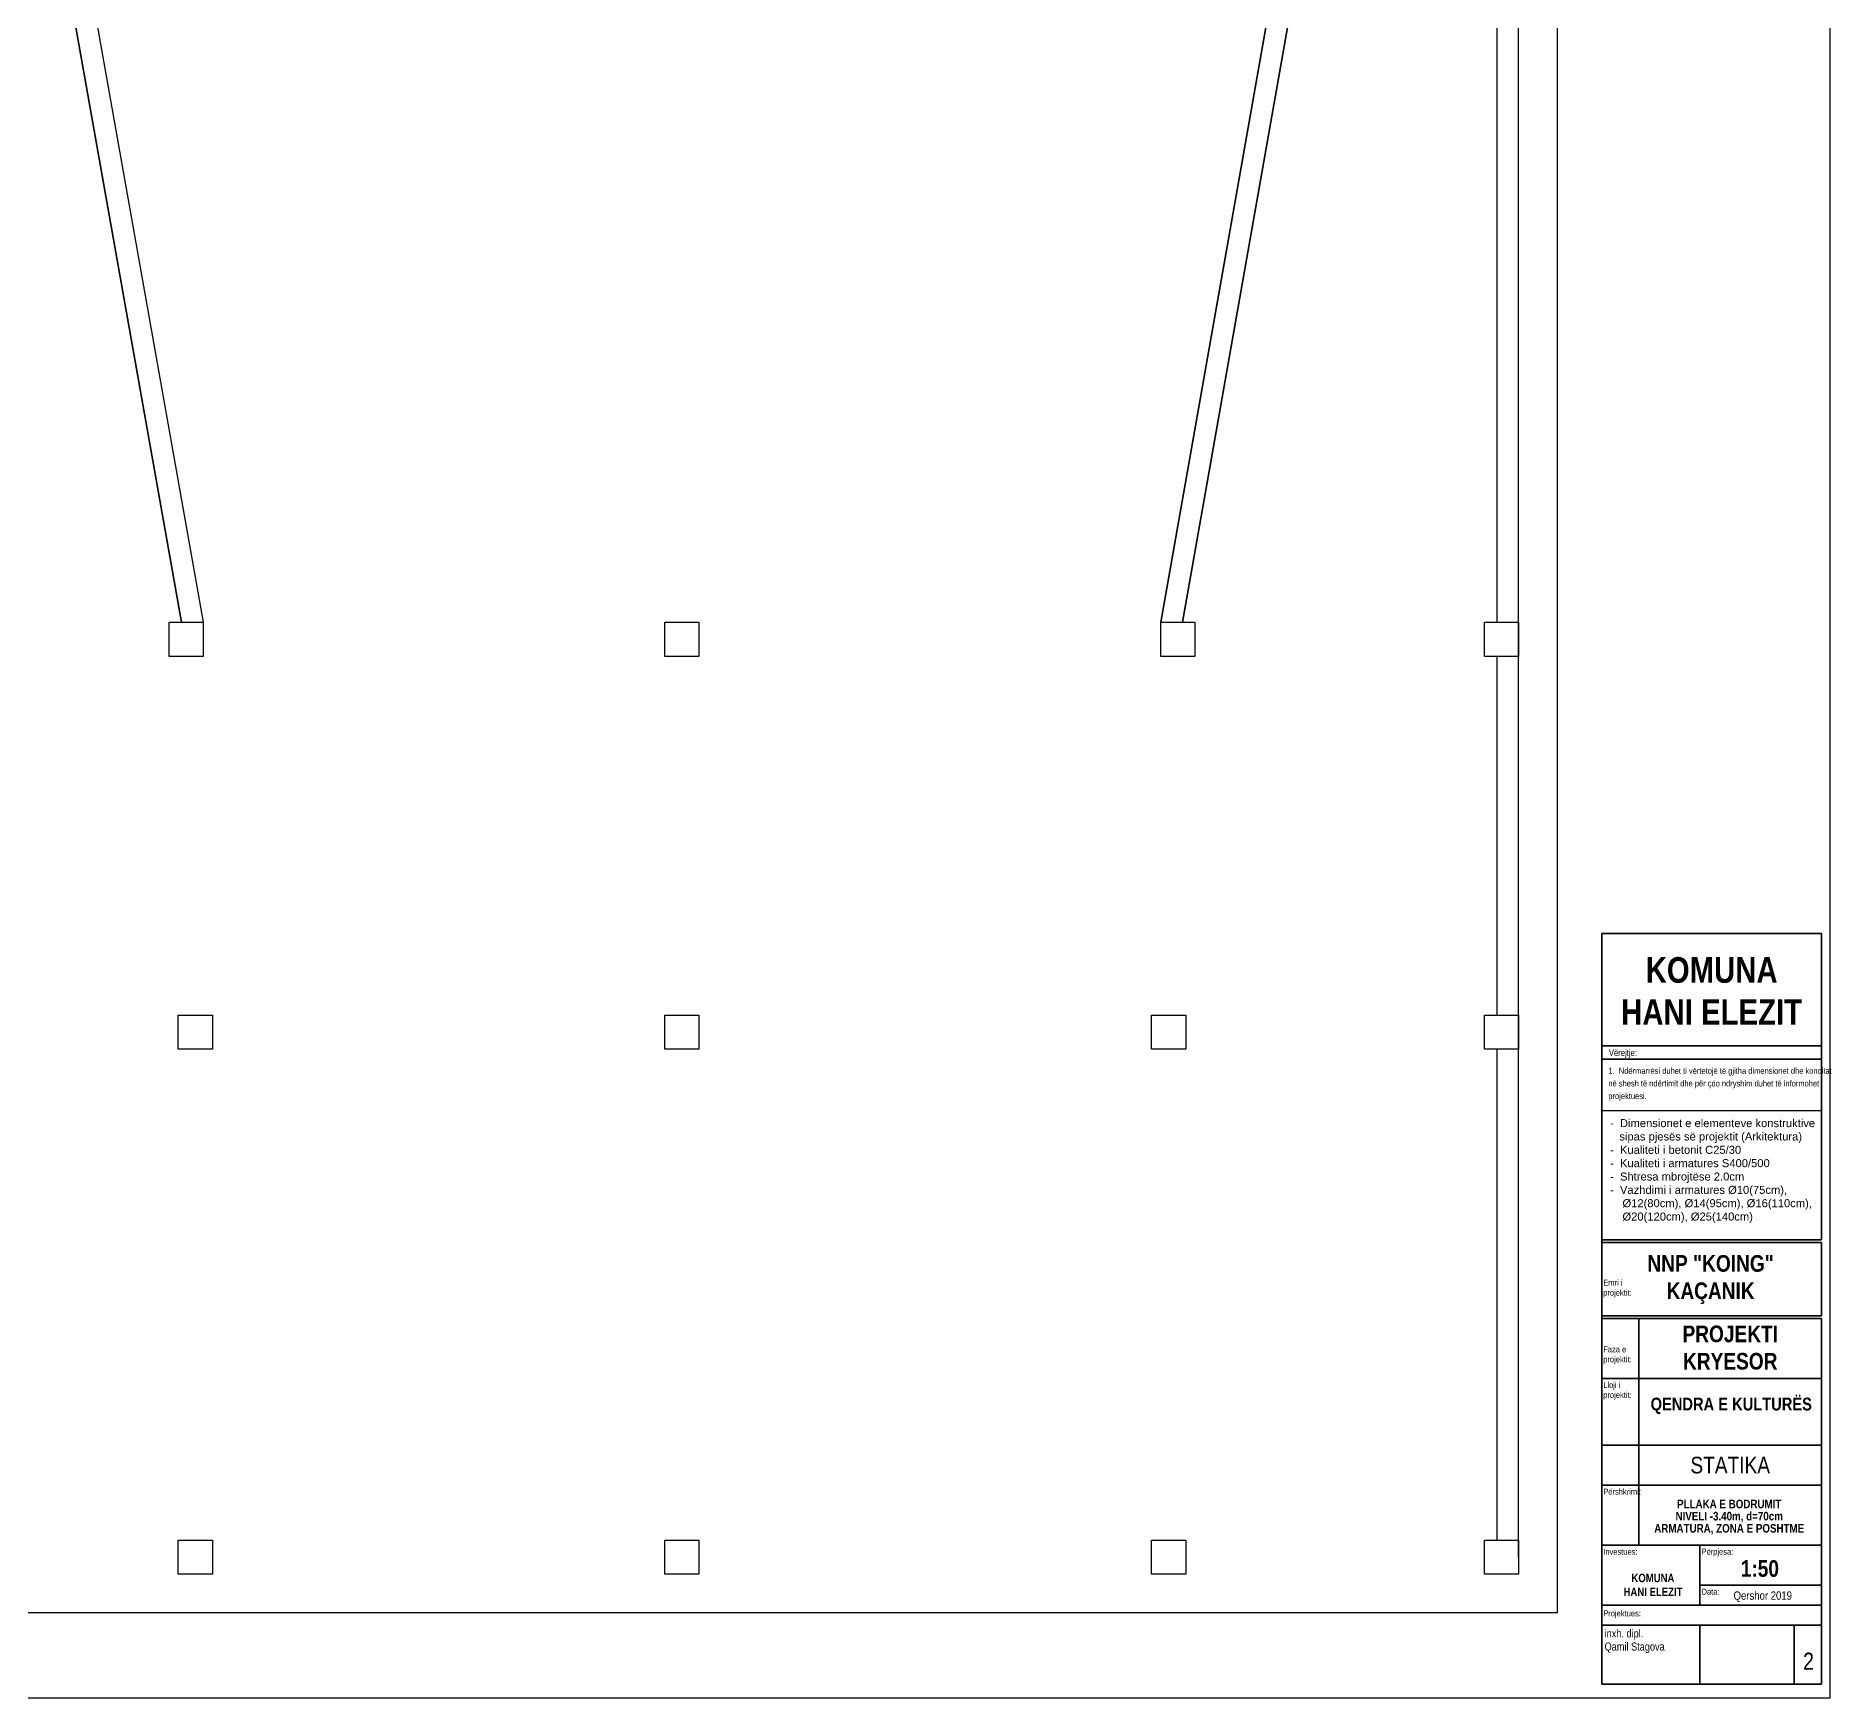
# Model space of a CAD drawing. Header units: inches. Extents: x 5716 to 15426, y 110 to 4440.
# Drawn here: x 7725 to 9826, y 110 to 2057 of the extents above; entities that cross this region are included whole.
import ezdxf

# ---------------------------------------------------------------- set-up
doc = ezdxf.new("R2010")
doc.units = ezdxf.units.IN
doc.layers.add('0_Pen_No__1', color=7, linetype='Continuous', lineweight=35)
doc.layers.add('TEKSTI_Pen_No__201', color=7, linetype='Continuous', lineweight=18)
doc.layers.add('A4_OP', color=7, linetype='Continuous')
doc.styles.add('GENERATED_STYLE_1', font='ARIAL.TTF')
doc.styles.add('GENERATED_STYLE_3', font='ARIALN.TTF')
doc.styles.add('GENERATED_STYLE_4', font='ARIALNB.TTF')

msp = doc.modelspace()

# ---------------------------------------------------------------- linework, layer by layer
for p, q in [((9826.3, 110.2), (9826.3, 4440.2)), ((9558.7, 798.4), (9816.3, 798.4)), ((9826.3, 110.2), (5716.4, 110.2))]:
    msp.add_line(p, q)
at = {"layer": '0_Pen_No__1', "linetype": 'Continuous'}
for p, q in [((9558.7, 647), (9558.7, 1005.7)), ((9558.7, 1005.7), (9816.3, 1005.7)), ((9816.3, 1005.7), (9816.3, 647)), ((9558.7, 874), (9816.3, 874)), ((9558.7, 858.4), (9816.3, 858.4)), ((9558.7, 677.9), (9558.7, 763.7)), ((9558.7, 126.7), (9558.7, 674.8)), ((9558.7, 647), (9816.3, 647)), ((9558.7, 643.9), (9816.3, 643.9)), ((9816.3, 643.9), (9816.3, 558.1)), ((9558.7, 558.1), (9816.3, 558.1)), ((9558.7, 555), (9816.3, 555)), ((9558.7, 555), (9816.3, 555)), ((9602.2, 289.4), (9602.2, 555)), ((9816.3, 555), (9816.3, 126.7)), ((9558.7, 484.7), (9816.3, 484.7)), ((9558.7, 406.6), (9816.3, 406.6)), ((9558.7, 359.7), (9816.3, 359.7)), ((9558.7, 289.4), (9816.3, 289.4)), ((9673.8, 219.1), (9673.8, 289.4)), ((9673.8, 242.5), (9816.3, 242.5)), ((9558.7, 219.1), (9816.3, 219.1)), ((9558.7, 195.6), (9816.3, 195.6)), ((9673.8, 195.6), (9673.8, 126.7)), ((9784.1, 126.7), (9784.1, 195.6)), ((9558.7, 126.7), (9816.3, 126.7))]:
    msp.add_line(p, q, dxfattribs=at)
at = {"layer": 'A4_OP'}
for points in [[(9506.4, 4340.2), (9506.4, 210.2)], [(9461.4, 275.2), (9461.4, 4050.2)], [(7784, 2140.2), (7920.6, 1370.2)], [(9042.3, 1370.2), (9178.3, 2140.2)], [(9178.3, 2140.2), (9042.3, 1370.2)], [(7895.2, 1370.2), (7765.7, 2100.2)], [(7765.7, 2100.2), (7895.2, 1370.2)], [(9196.6, 2100.2), (9067.6, 1370.2)], [(9067.6, 1370.2), (9196.6, 2100.2)], [(9436.4, 1370.2), (9436.4, 2100.2)], [(7880.6, 1330.2), (7880.6, 1370.2)], [(7880.6, 1330.2), (7880.6, 1370.2)], [(7880.6, 1370.2), (7920.6, 1370.2)], [(7891.4, 1370.2), (7895.2, 1370.2)], [(7909.7, 1370.2), (7920.6, 1370.2)], [(7920.6, 1370.2), (7920.6, 1330.2)], [(7920.6, 1370.2), (7920.6, 1330.2)], [(8461.3, 1330.2), (8461.3, 1370.2)], [(8461.3, 1370.2), (8501.3, 1370.2)], [(8461.3, 1330.2), (8461.3, 1370.2)], [(8461.3, 1370.2), (8501.3, 1370.2)], [(8501.3, 1370.2), (8501.3, 1330.2)], [(8501.3, 1370.2), (8501.3, 1330.2)], [(9042.3, 1330.2), (9042.3, 1370.2)], [(9042.3, 1370.2), (9053.1, 1370.2)], [(9042.3, 1330.2), (9042.3, 1370.2)], [(9042.3, 1370.2), (9082.3, 1370.2)], [(9067.6, 1370.2), (9071.4, 1370.2)], [(9082.3, 1370.2), (9082.3, 1330.2)], [(9082.3, 1370.2), (9082.3, 1330.2)], [(9421.4, 1330.2), (9421.4, 1370.2)], [(9421.4, 1370.2), (9461.4, 1370.2)], [(9421.4, 1330.2), (9421.4, 1370.2)], [(9421.4, 1370.2), (9461.4, 1370.2)], [(9461.4, 1370.2), (9461.4, 1330.2)], [(9461.4, 1370.2), (9461.4, 1330.2)], [(7920.6, 1330.2), (7880.6, 1330.2)], [(7920.6, 1330.2), (7880.6, 1330.2)], [(8501.3, 1330.2), (8461.3, 1330.2)], [(8501.3, 1330.2), (8461.3, 1330.2)], [(9082.3, 1330.2), (9042.3, 1330.2)], [(9082.3, 1330.2), (9042.3, 1330.2)], [(9461.4, 1330.2), (9421.4, 1330.2)], [(9461.4, 1330.2), (9421.4, 1330.2)], [(9436.4, 910.2), (9436.4, 1330.2)], [(7891.4, 870.2), (7891.4, 910.2)], [(7891.4, 910.2), (7931.4, 910.2)], [(7891.4, 870.2), (7891.4, 910.2)], [(7891.4, 910.2), (7931.4, 910.2)], [(7931.4, 910.2), (7931.4, 870.2)], [(7931.4, 910.2), (7931.4, 870.2)], [(8461.3, 870.2), (8461.3, 910.2)], [(8461.3, 910.2), (8501.3, 910.2)], [(8461.3, 870.2), (8461.3, 910.2)], [(8461.3, 910.2), (8501.3, 910.2)], [(8501.3, 910.2), (8501.3, 870.2)], [(8501.3, 910.2), (8501.3, 870.2)], [(9031.4, 870.2), (9031.4, 910.2)], [(9031.4, 910.2), (9071.4, 910.2)], [(9031.4, 870.2), (9031.4, 910.2)], [(9031.4, 910.2), (9071.4, 910.2)], [(9071.4, 910.2), (9071.4, 870.2)], [(9071.4, 910.2), (9071.4, 870.2)], [(9421.4, 870.2), (9421.4, 910.2)], [(9421.4, 910.2), (9461.4, 910.2)], [(9421.4, 870.2), (9421.4, 910.2)], [(9421.4, 910.2), (9461.4, 910.2)], [(9461.4, 910.2), (9461.4, 870.2)], [(9461.4, 910.2), (9461.4, 870.2)], [(7931.4, 870.2), (7891.4, 870.2)], [(7931.4, 870.2), (7891.4, 870.2)], [(8501.3, 870.2), (8461.3, 870.2)], [(8501.3, 870.2), (8461.3, 870.2)], [(9071.4, 870.2), (9031.4, 870.2)], [(9071.4, 870.2), (9031.4, 870.2)], [(9461.4, 870.2), (9421.4, 870.2)], [(9461.4, 870.2), (9421.4, 870.2)], [(9436.4, 295.2), (9436.4, 870.2)], [(7891.4, 255.2), (7891.4, 295.2)], [(7891.4, 295.2), (7931.4, 295.2)], [(7891.4, 255.2), (7891.4, 295.2)], [(7891.4, 295.2), (7931.4, 295.2)], [(7931.4, 295.2), (7931.4, 255.2)], [(7931.4, 295.2), (7931.4, 255.2)], [(8461.3, 255.2), (8461.3, 295.2)], [(8461.3, 295.2), (8501.3, 295.2)], [(8461.3, 255.2), (8461.3, 295.2)], [(8461.3, 295.2), (8501.3, 295.2)], [(8501.3, 295.2), (8501.3, 255.2)], [(8501.3, 295.2), (8501.3, 255.2)], [(9031.4, 255.2), (9031.4, 295.2)], [(9031.4, 295.2), (9071.4, 295.2)], [(9031.4, 255.2), (9031.4, 295.2)], [(9031.4, 295.2), (9071.4, 295.2)], [(9071.4, 295.2), (9071.4, 255.2)], [(9071.4, 295.2), (9071.4, 255.2)], [(9421.4, 255.2), (9421.4, 295.2)], [(9421.4, 295.2), (9461.4, 295.2)], [(9421.4, 255.2), (9421.4, 295.2)], [(9421.4, 295.2), (9461.4, 295.2)], [(9461.4, 295.2), (9461.4, 255.2)], [(9461.4, 295.2), (9461.4, 255.2)], [(7931.4, 255.2), (7891.4, 255.2)], [(7931.4, 255.2), (7891.4, 255.2)], [(8501.3, 255.2), (8461.3, 255.2)], [(8501.3, 255.2), (8461.3, 255.2)], [(9071.4, 255.2), (9031.4, 255.2)], [(9071.4, 255.2), (9031.4, 255.2)], [(9461.4, 255.2), (9421.4, 255.2)], [(9461.4, 255.2), (9421.4, 255.2)], [(9506.4, 210.2), (6216.4, 210.2)]]:
    msp.add_lwpolyline(points, dxfattribs=at)

# ---------------------------------------------------------------- texts
at = {"layer": '0_Pen_No__1', "linetype": 'Continuous'}
for s, insert, char_height, width, attachment_point, line_spacing_factor, style in [('\\A1;KOMUNA HANI ELEZIT', (9687.5, 978), 30, 214.051, 2, 0.984903, 'GENERATED_STYLE_4'), ('\\A1;1.  Ndërmarrësi duhet ti vërtetojë të gjitha dimensionet dhe konditat në shesh të ndërtimit dhe për çdo ndryshim duhet të informohet projektuesi. ', (9566.5, 848.4), 7.0313, 245.916, 1, 1.261061, 'GENERATED_STYLE_3'), ('\\A1;NNP "KOING"\\PKAÇANIK', (9686.3, 629.1), 19.531, 214.051, 2, 0.984903, 'GENERATED_STYLE_4'), ('\\A1;Emri i\\Pprojektit:', (9560.6, 600.3), 7.03, 67.539, 1, 0.996607, 'GENERATED_STYLE_3'), ('\\A1;PROJEKTI KRYESOR', (9709.3, 546.6), 19.531, 214.051, 2, 0.984903, 'GENERATED_STYLE_4'), ('\\A1;Faza e \\Pprojektit:', (9560.6, 522.2), 7.031, 67.539, 1, 0.996607, 'GENERATED_STYLE_3'), ('\\A1;Lloji i \\Pprojektit:', (9560.6, 480.4), 7.031, 67.539, 1, 0.996607, 'GENERATED_STYLE_3'), ('\\A1;QENDRA E KULTURËS', (9710.5, 462.1), 15, 214.051, 2, 0.984903, 'GENERATED_STYLE_4'), ('\\A1;PLLAKA E BODRUMIT\\PNIVELI -3.40m, d=70cm\\PARMATURA, ZONA E POSHTME', (9708.1, 342.6), 10, 227.819, 2, 0.8554, 'GENERATED_STYLE_4'), ('\\A1;inxh. dipl. \\PQamil Stagova', (9562.1, 190.7), 9.375, 167.016, 1, 0.98645, 'GENERATED_STYLE_3')]:
    msp.add_mtext(s, dxfattribs=dict(at, insert=insert, char_height=char_height, width=width, attachment_point=attachment_point, line_spacing_factor=line_spacing_factor, style=style))
for s, insert, char_height, attachment_point, style in [('\\A1;Vërejtje:', (9567.2, 870), 7.812, 1, 'GENERATED_STYLE_3'), ('\\A1;STATIKA', (9709.3, 392.9), 19.531, 2, 'GENERATED_STYLE_3'), ('\\A1;Përshkrimi:', (9560.6, 355.6), 7.031, 1, 'GENERATED_STYLE_3'), ('\\A1;Investues: ', (9560.6, 285.2), 7.031, 1, 'GENERATED_STYLE_3'), ('\\A1;Përpjesa:', (9675.7, 285.3), 7.031, 1, 'GENERATED_STYLE_3'), ('\\A1;\\pi-24.727;KOMUNA \\P\\pi-33.963;HANI ELEZIT', (9618.3, 255.8), 9.766, 1, 'GENERATED_STYLE_4'), ('\\A1;1:50', (9744, 271.8), 19.53, 2, 'GENERATED_STYLE_4'), ('\\A1;Data: ', (9675.7, 238.4), 7.03, 1, 'GENERATED_STYLE_3'), ('\\A1;Qershor 2019', (9747.4, 235.2), 9.766, 2, 'GENERATED_STYLE_3'), ('\\A1;Projektues: ', (9560.6, 213), 7.031, 1, 'GENERATED_STYLE_3'), ('\\A1;2', (9801, 163.5), 20, 2, 'GENERATED_STYLE_3')]:
    msp.add_mtext(s, dxfattribs=dict(at, insert=insert, char_height=char_height, attachment_point=attachment_point, style=style))
at = {"layer": 'TEKSTI_Pen_No__201', "linetype": 'Continuous', "insert": (9568.5, 788.3), "char_height": 9.375, "attachment_point": 1, "style": 'GENERATED_STYLE_1'}
msp.add_mtext('-  Dimensionet e elementeve konstruktive\\P   sipas pjesës së projektit (Arkitektura)\\P-  Kualiteti i betonit C25/30\\P-  Kualiteti i armatures S400/500\\P-  Shtresa mbrojtëse 2.0cm\\P-  Vazhdimi i armatures Ø10(75cm), \\P    Ø12(80cm), Ø14(95cm), Ø16(110cm), \\P    Ø20(120cm), Ø25(140cm)    ', dxfattribs=at)

doc.saveas('drawing.dxf')
